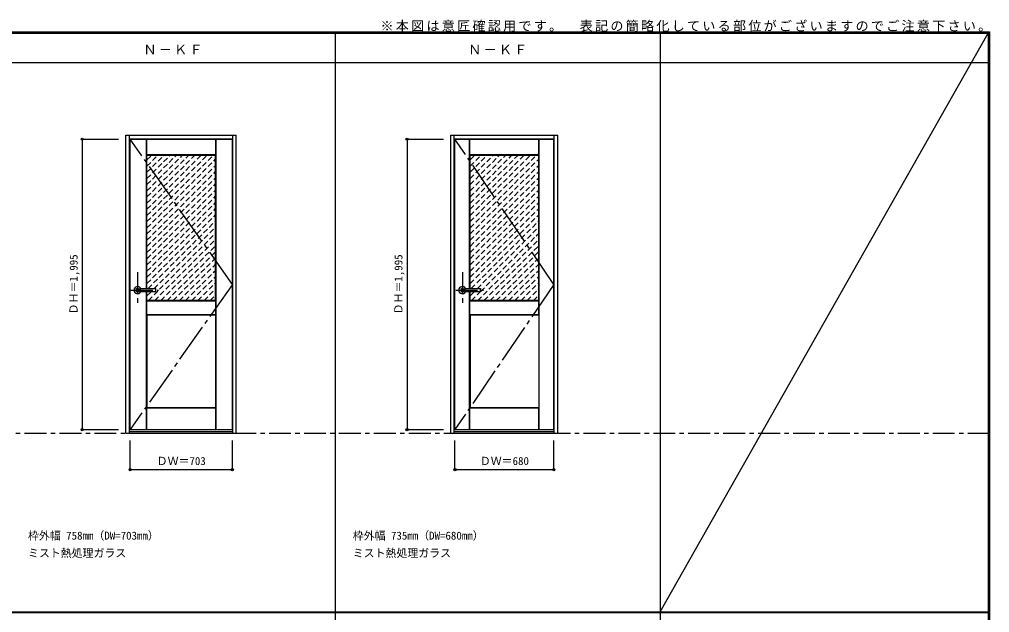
# Model space of a CAD drawing. Units: millimetres, scale not verified. Extents: x -6000 to 5700, y -4307 to 4260.
# Drawn here: x -966 to 5700, y 186 to 4260 of the extents above; entities that cross this region are included whole.
import ezdxf
from ezdxf.enums import TextEntityAlignment as Align

# ---------------------------------------------------------------- set-up
doc = ezdxf.new("R2010")
doc.units = ezdxf.units.MM
doc.header["$LTSCALE"] = 30
doc.header["$PDMODE"] = 32
doc.header["$PDSIZE"] = 15
for name, pattern in [('CHAIN1', [8, 5, -1, 1, -1]), ('CHAIN2', [12, 9, -1, 1, -1]), ('DASHED1', [1.8, 1.2, -0.6])]:
    doc.linetypes.add(name, pattern=pattern)
for name, color, linetype in [('0-1_通り芯', 4, 'CHAIN1'), ('0-2_扉', 3, 'Continuous'), ('0-3_仕上げ', 7, 'Continuous'), ('0-4_枠', 3, 'Continuous'), ('0-5_レバー', 3, 'Continuous'), ('0-7', 7, 'CHAIN2'), ('0-A_文字', 7, 'Continuous'), ('0-B_寸法', 7, 'Continuous'), ('0-C_ハッチ', 4, 'DASHED1'), ('F-1_枠', 6, 'Continuous'), ('F-A_文字', 7, 'Continuous')]:
    doc.layers.add(name, color=color, linetype=linetype)
doc.styles.add('ＭＳ ゴシック', font='')
doc.styles.get('ＭＳ ゴシック').set_extended_font_data('MS Gothic')

msp = doc.modelspace()

# ---------------------------------------------------------------- linework, layer by layer
at = {"layer": '0-1_通り芯'}
for p, q in [((-154.2, 2524.5), (-154.2, 2314.5)), ((2077.4, 2524.5), (2077.4, 2314.5)), ((-199.2, 2400.5), (-9.2, 2400.5)), ((2032.4, 2400.5), (2222.4, 2400.5))]:
    msp.add_line(p, q, dxfattribs=at)
at = {"layer": '0-1_通り芯', "color": 7}
msp.add_line((-5490, 1418), (5690, 1418), dxfattribs=at)
at = {"layer": '0-2_扉'}
for p, q in [((-205.2, 1443), (-205.2, 3438)), ((-205.2, 3438), (497.8, 3438)), ((497.8, 1443), (497.8, 3438)), ((2026.4, 1443), (2026.4, 3438)), ((2026.4, 3438), (2706.4, 3438)), ((2706.4, 1443), (2706.4, 3438)), ((-205.2, 1443), (497.8, 1443)), ((2026.4, 1443), (2706.4, 1443))]:
    msp.add_line(p, q, dxfattribs=at)
at = {"layer": '0-3_仕上げ'}
for p, q in [((-93.2, 2412), (-93.2, 3438)), ((-90.2, 3329.5), (-90.2, 3438)), ((382.8, 3329.5), (382.8, 3438)), ((384.3, 3328), (384.3, 3438)), ((385.8, 1443), (385.8, 3438)), ((2126.9, 2412), (2126.9, 3438)), ((2128.4, 3328), (2128.4, 3438)), ((2129.9, 3329.5), (2129.9, 3438)), ((2602.9, 3329.5), (2602.9, 3438)), ((2604.4, 3328), (2604.4, 3438)), ((2605.9, 1443), (2605.9, 3438)), ((-89.2, 3325.5), (-91.7, 3328)), ((382.8, 3329.5), (-90.2, 3329.5)), ((384.3, 3328), (381.8, 3325.5)), ((382.8, 3329.5), (384.3, 3328)), ((2129.9, 3329.5), (2128.4, 3328)), ((2130.9, 3325.5), (2128.4, 3328)), ((2602.9, 3329.5), (2129.9, 3329.5)), ((2604.4, 3328), (2601.9, 3325.5)), ((2602.9, 3329.5), (2604.4, 3328)), ((-93.2, 1443), (-93.2, 2389)), ((2126.9, 1443), (2126.9, 2389)), ((-90.2, 2326), (-91.7, 2327.5)), ((-90.2, 2234), (-90.2, 2326)), ((382.8, 2326), (-90.2, 2326)), ((381.8, 2330), (384.3, 2327.5)), ((382.8, 2326), (384.3, 2327.5)), ((382.8, 2234), (382.8, 2326)), ((384.3, 2232.5), (384.3, 2327.5)), ((2128.4, 2232.5), (2128.4, 2327.5)), ((2129.9, 2234), (2129.9, 2326)), ((2602.9, 2326), (2129.9, 2326)), ((2601.9, 2330), (2604.4, 2327.5)), ((2602.9, 2326), (2604.4, 2327.5)), ((2602.9, 2234), (2602.9, 2326)), ((2604.4, 2232.5), (2604.4, 2327.5)), ((-90.2, 2234), (-91.7, 2232.5)), ((-90.2, 2234), (382.8, 2234)), ((2129.9, 2234), (2128.4, 2232.5)), ((2130.9, 2230), (2128.4, 2232.5)), ((2129.9, 2234), (2602.9, 2234)), ((2604.4, 2232.5), (2601.9, 2230)), ((2602.9, 2234), (2604.4, 2232.5)), ((-91.7, 1443), (-91.7, 1590.5)), ((-90.2, 1443), (-90.2, 1589)), ((382.8, 1589), (-90.2, 1589)), ((381.8, 1593), (384.3, 1590.5)), ((382.8, 1589), (384.3, 1590.5)), ((382.8, 1443), (382.8, 1589)), ((384.3, 1443), (384.3, 1590.5)), ((2128.4, 1590.5), (2130.9, 1593)), ((2129.9, 1589), (2128.4, 1590.5)), ((2128.4, 1443), (2128.4, 1590.5)), ((2129.9, 1443), (2129.9, 1589)), ((2602.9, 1589), (2129.9, 1589)), ((2601.9, 1593), (2604.4, 1590.5)), ((2602.9, 1589), (2604.4, 1590.5)), ((2602.9, 1443), (2602.9, 1589)), ((2604.4, 1443), (2604.4, 1590.5))]:
    msp.add_line(p, q, dxfattribs=at)
at = {"layer": '0-3_仕上げ', "color": 3}
for p, q in [((-89.2, 2412), (-89.2, 3325.5)), ((381.8, 3325.5), (-89.2, 3325.5)), ((381.8, 2330), (381.8, 3325.5)), ((2130.9, 2412), (2130.9, 3325.5)), ((2601.9, 3325.5), (2130.9, 3325.5)), ((2601.9, 2330), (2601.9, 3325.5)), ((-89.2, 2330), (-89.2, 2389)), ((2130.9, 2330), (2130.9, 2389)), ((381.8, 2330), (-89.2, 2330)), ((2601.9, 2330), (2130.9, 2330)), ((-89.2, 2230), (-89.2, 1593)), ((-89.2, 2230), (381.8, 2230)), ((381.8, 2230), (381.8, 1593)), ((2130.9, 2230), (2130.9, 1593)), ((2130.9, 2230), (2601.9, 2230)), ((2601.9, 2230), (2601.9, 1593)), ((381.8, 1593), (-89.2, 1593)), ((2601.9, 1593), (2130.9, 1593))]:
    msp.add_line(p, q, dxfattribs=at)
at = {"layer": '0-3_仕上げ'}
for points in [[(-90.2, 3329.5), (-91.7, 3328), (-91.7, 3438)], [(-89.2, 2230), (-91.7, 2232.5), (-91.7, 2327.5), (-89.2, 2330)], [(2129.9, 2326), (2128.4, 2327.5), (2130.9, 2330)], [(382.8, 2234), (384.3, 2232.5), (381.8, 2230)], [(-90.2, 1589), (-91.7, 1590.5), (-89.2, 1593)]]:
    msp.add_lwpolyline(points, dxfattribs=at)
at = {"layer": '0-4_枠'}
for p, q in [((-234.2, 1418), (-234.2, 3465)), ((-234.2, 3465), (523.8, 3465)), ((-210.2, 1418), (-210.2, 3465)), ((-210.2, 3441), (499.8, 3441)), ((499.8, 1418), (499.8, 3465)), ((1997.4, 1418), (1997.4, 3465)), ((1997.4, 3465), (2732.4, 3465)), ((2021.4, 1418), (2021.4, 3465)), ((2021.4, 3441), (2708.4, 3441)), ((2708.4, 1418), (2708.4, 3465)), ((2732.4, 1418), (2732.4, 3465)), ((-210.2, 1430), (499.8, 1430)), ((1997.4, 1418), (2732.4, 1418)), ((2021.4, 1430), (2708.4, 1430))]:
    msp.add_line(p, q, dxfattribs=at)
msp.add_lwpolyline([(-234.2, 1418), (523.8, 1418), (523.8, 3465)], dxfattribs=at)
at = {"layer": '0-5_レバー'}
for p, q in [((-154.2, 2410), (-135.2, 2410)), ((-135.2, 2411), (-134.2, 2412)), ((-135.2, 2390), (-135.2, 2411)), ((-134.2, 2412), (-30.2, 2412)), ((-29.2, 2411), (-30.2, 2412)), ((-29.2, 2390), (-29.2, 2411)), ((2077.4, 2410), (2096.4, 2410)), ((2096.4, 2411), (2097.4, 2412)), ((2096.4, 2390), (2096.4, 2411)), ((2097.4, 2412), (2201.4, 2412)), ((2202.4, 2411), (2201.4, 2412)), ((2202.4, 2390), (2202.4, 2411)), ((-154.2, 2391), (-135.2, 2391)), ((-135.2, 2390), (-134.2, 2389)), ((-30.2, 2389), (-134.2, 2389)), ((-29.2, 2390), (-30.2, 2389)), ((2077.4, 2391), (2096.4, 2391)), ((2096.4, 2390), (2097.4, 2389)), ((2201.4, 2389), (2097.4, 2389)), ((2202.4, 2390), (2201.4, 2389))]:
    msp.add_line(p, q, dxfattribs=at)
at = {"layer": '0-5_レバー', "color": 4}
for p, q in [((-134.2, 2389), (-134.2, 2412)), ((-30.2, 2412), (-30.2, 2389)), ((2097.4, 2389), (2097.4, 2412)), ((2201.4, 2412), (2201.4, 2389))]:
    msp.add_line(p, q, dxfattribs=at)
for centre, radius, start, end in [((-154.2, 2400.5), 24.55, 27.93255, 332.06745), ((-154.2, 2400.5), 11, 59.72736, 300.27264), ((2077.4, 2400.5), 24.55, 27.93255, 332.06745), ((2077.4, 2400.5), 11, 59.72736, 300.27264)]:
    msp.add_arc(centre, radius, start, end, dxfattribs=at)
at = {"layer": '0-5_レバー'}
for centre in [(-154.2, 2400.5), (2077.4, 2400.5)]:
    msp.add_arc(centre, 9.5, 90, 270, dxfattribs=at)
at = {"layer": '0-7'}
for p, q in [((497.8, 2440.5), (-205.2, 3438)), ((2706.4, 2440.5), (2026.4, 3438)), ((497.8, 2440.5), (-205.2, 1443)), ((2706.4, 2440.5), (2026.4, 1443))]:
    msp.add_line(p, q, dxfattribs=at)
at = {"layer": '0-B_寸法', "color": 4}
for p, q in [((-534.2, 3438), (-534.2, 1443)), ((-534.2, 3438), (-284.2, 3438)), ((1697.4, 3438), (1947.4, 3438)), ((1697.4, 3438), (1697.4, 1443)), ((-534.2, 1443), (-284.2, 1443)), ((1697.4, 1443), (1947.4, 1443)), ((-205.2, 1168), (-205.2, 1368)), ((2026.4, 1168), (2026.4, 1368))]:
    msp.add_line(p, q, dxfattribs=at)
for points in [[(-205.2, 1168), (497.8, 1168), (497.8, 1368)], [(2026.4, 1168), (2706.4, 1168), (2706.4, 1368)]]:
    msp.add_lwpolyline(points, dxfattribs=at)
at = {"layer": '0-B_寸法'}
for p in [(-534.2, 3438), (1697.4, 3438), (-534.2, 1443), (1697.4, 1443), (-205.2, 1168), (497.8, 1168), (2026.4, 1168), (2706.4, 1168)]:
    msp.add_point(p, dxfattribs=at)
at = {"layer": '0-C_ハッチ'}
for p, q in [((-89.2, 3253.06), (-16.76, 3325.5)), ((-89.2, 2871.22), (365.08, 3325.5)), ((-89.2, 2913.65), (322.65, 3325.5)), ((-89.2, 2956.07), (280.23, 3325.5)), ((-89.2, 2998.5), (237.8, 3325.5)), ((-89.2, 3040.93), (195.37, 3325.5)), ((-89.2, 3083.35), (152.95, 3325.5)), ((-89.2, 3125.78), (110.52, 3325.5)), ((-89.2, 3168.21), (68.09, 3325.5)), ((-89.2, 3210.63), (25.67, 3325.5)), ((-89.2, 3295.49), (-59.18, 3325.5)), ((-89.2, 2828.79), (381.8, 3299.79)), ((2130.9, 2871.22), (2585.18, 3325.5)), ((2130.9, 3253.06), (2203.34, 3325.5)), ((2130.9, 2913.65), (2542.75, 3325.5)), ((2130.9, 2956.07), (2500.33, 3325.5)), ((2130.9, 2998.5), (2457.9, 3325.5)), ((2130.9, 3040.93), (2415.47, 3325.5)), ((2130.9, 3083.35), (2373.05, 3325.5)), ((2130.9, 3125.78), (2330.62, 3325.5)), ((2130.9, 3168.21), (2288.19, 3325.5)), ((2130.9, 3210.63), (2245.77, 3325.5)), ((2130.9, 3295.49), (2160.92, 3325.5)), ((2130.9, 2828.79), (2601.9, 3299.79)), ((-89.2, 2786.37), (381.8, 3257.37)), ((-89.2, 2743.94), (381.8, 3214.94)), ((2130.9, 2786.37), (2601.9, 3257.37)), ((2130.9, 2743.94), (2601.9, 3214.94)), ((-89.2, 2701.52), (381.8, 3172.52)), ((2130.9, 2701.52), (2601.9, 3172.52)), ((-89.2, 2659.09), (381.8, 3130.09)), ((-89.2, 2616.66), (381.8, 3087.66)), ((2130.9, 2659.09), (2601.9, 3130.09)), ((2130.9, 2616.66), (2601.9, 3087.66)), ((-89.2, 2574.24), (381.8, 3045.24)), ((-89.2, 2531.81), (381.8, 3002.81)), ((2130.9, 2574.24), (2601.9, 3045.24)), ((2130.9, 2531.81), (2601.9, 3002.81)), ((-89.2, 2489.38), (381.8, 2960.38)), ((2130.9, 2489.38), (2601.9, 2960.38)), ((-89.2, 2446.96), (381.8, 2917.96)), ((-81.73, 2412), (381.8, 2875.53)), ((2130.9, 2446.96), (2601.9, 2917.96)), ((2138.37, 2412), (2601.9, 2875.53)), ((-39.3, 2412), (381.8, 2833.1)), ((2180.8, 2412), (2601.9, 2833.1)), ((-78.88, 2330), (381.8, 2790.68)), ((-36.45, 2330), (381.8, 2748.25)), ((2183.65, 2330), (2601.9, 2748.25)), ((2203.4, 2392.18), (2601.9, 2790.68)), ((5.98, 2330), (381.8, 2705.83)), ((2226.08, 2330), (2601.9, 2705.83)), ((48.4, 2330), (381.8, 2663.4)), ((90.83, 2330), (381.8, 2620.97)), ((2268.5, 2330), (2601.9, 2663.4)), ((2310.93, 2330), (2601.9, 2620.97)), ((133.25, 2330), (381.8, 2578.55)), ((175.68, 2330), (381.8, 2536.12)), ((2353.35, 2330), (2601.9, 2578.55)), ((2395.78, 2330), (2601.9, 2536.12)), ((218.11, 2330), (381.8, 2493.69)), ((2438.21, 2330), (2601.9, 2493.69)), ((260.53, 2330), (381.8, 2451.27)), ((302.96, 2330), (381.8, 2408.84)), ((2480.63, 2330), (2601.9, 2451.27)), ((2523.06, 2330), (2601.9, 2408.84)), ((-89.2, 2362.1), (-62.3, 2389)), ((345.39, 2330), (381.8, 2366.41)), ((2130.9, 2362.1), (2157.8, 2389)), ((2141.22, 2330), (2200.22, 2389)), ((2565.49, 2330), (2601.9, 2366.41))]:
    msp.add_line(p, q, dxfattribs=at)
at = {"layer": 'F-1_枠'}
for p, q in [((-6000, 4175), (5700, 4175)), ((-6000, 4170), (5700, 4170)), ((-6000, 4165), (5700, 4165)), ((1204.8, 4175), (1204.8, -3790)), ((3436.4, 4175), (3436.4, -3790)), ((5690, 4175), (5690, -4205)), ((5695, 4175), (5695, -4205)), ((5700, 4175), (5700, -4205)), ((-6000, 3965), (5700, 3965)), ((-6000, 190.5), (5700, 190.5)), ((-6000, 187.5), (5700, 187.5))]:
    msp.add_line(p, q, dxfattribs=at)
at = {"layer": 'F-A_文字'}
msp.add_line((3436.4, 190.5), (5690, 4165), dxfattribs=at)

# ---------------------------------------------------------------- texts
at = {"layer": '0-A_文字', "style": 'ＭＳ ゴシック'}
for s, p in [('枠外幅 758mm（DW=703mm）', (-906.8, 670.5)), ('枠外幅 735mm（DW=680mm）', (1324.8, 670.5)), ('ミスト熱処理ガラス', (-906.8, 550.5)), ('ミスト熱処理ガラス', (1324.8, 550.5))]:
    msp.add_text(s, height=54.99, dxfattribs=at).set_placement(p, align=Align.BOTTOM_LEFT)
at = {"layer": '0-A_文字', "char_height": 65.98, "attachment_point": 7, "style": 'ＭＳ ゴシック'}
for s, insert in [('\\T1.17;※本図は意匠確認用です。\u3000表記の簡略化している部位がございますのでご注意下さい。', (1515, 4175)), ('\\T1.17;Ｎ－ＫＦ', (-113.5, 4020)), ('\\T1.17;Ｎ－ＫＦ', (2118.1, 4020))]:
    msp.add_mtext(s, dxfattribs=dict(at, insert=insert))
at = {"layer": '0-B_寸法', "style": 'ＭＳ ゴシック'}
for p in [(-549.2, 2234.25), (1682.4, 2234.25)]:
    msp.add_text('ＤＨ＝1,995', height=54.99, rotation=90, dxfattribs=at).set_placement(p, align=Align.BOTTOM_LEFT)
for s, p in [('ＤＷ＝703', (-22.45, 1183)), ('ＤＷ＝680', (2197.65, 1183))]:
    msp.add_text(s, height=54.99, dxfattribs=at).set_placement(p, align=Align.BOTTOM_LEFT)

doc.saveas('drawing.dxf')
